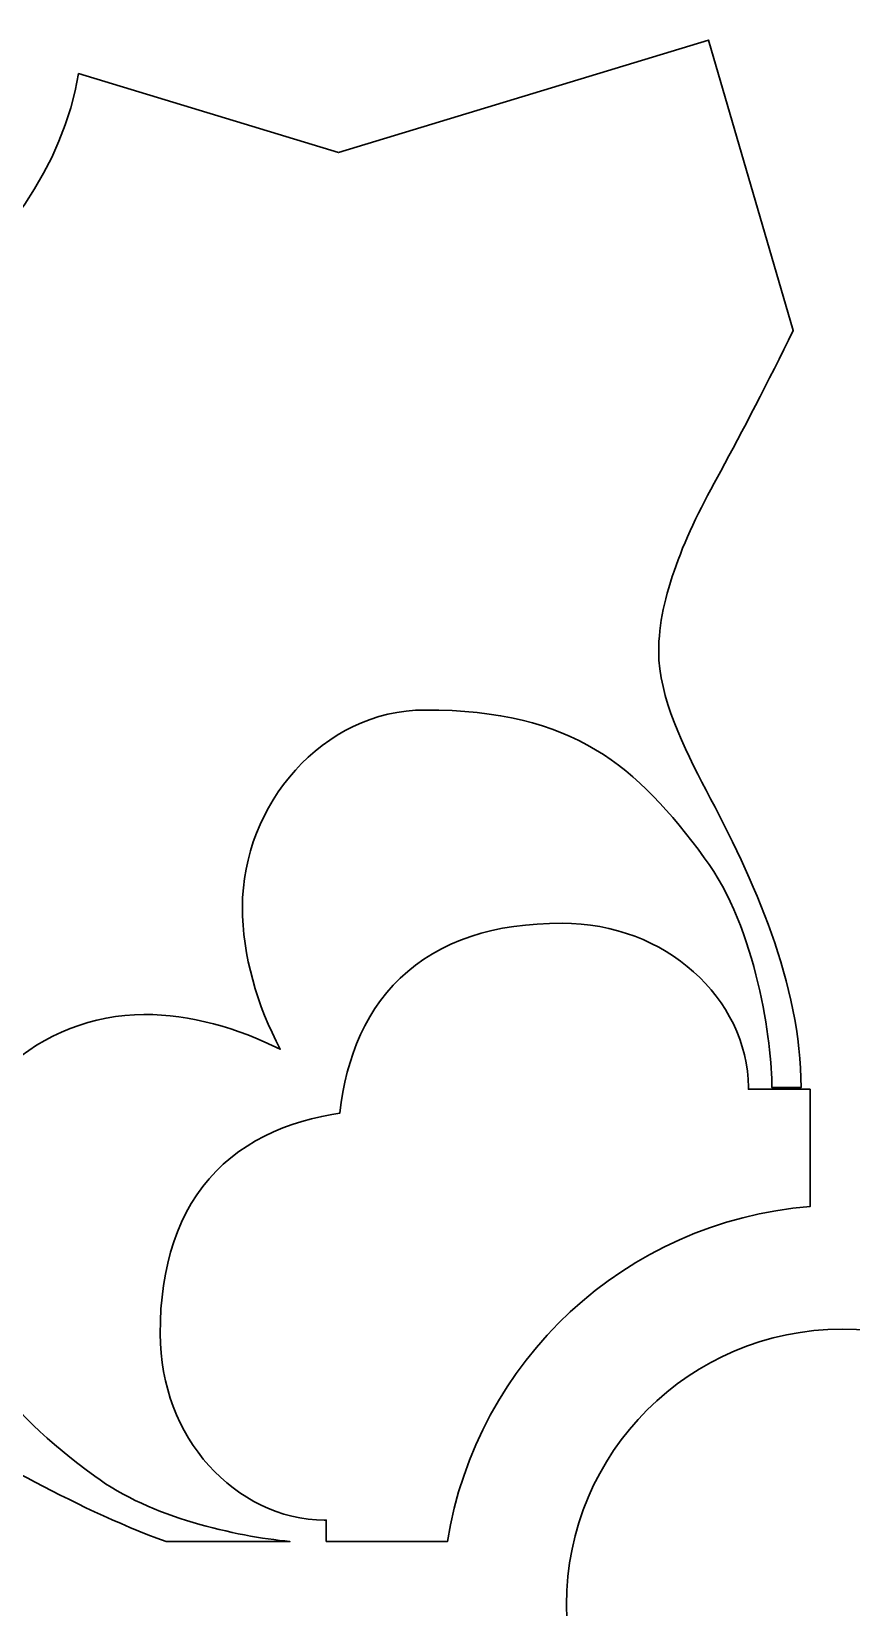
# Model space of a CAD drawing. Header units: centimetres. Extents: x 13.8 to 19.6, y -9 to 9.
# Drawn here: x 17.389 to 18.044, y -1.241 to 0.019 of the extents above; entities that cross this region are included whole.
import ezdxf

# ---------------------------------------------------------------- set-up
doc = ezdxf.new("R2010")
doc.units = ezdxf.units.CM
doc.header["$MEASUREMENT"] = 0
doc.layers.add('layer 1', color=7, linetype='Continuous')

msp = doc.modelspace()

# ---------------------------------------------------------------- linework, layer by layer
at = {"layer": 'layer 1', "color": 250, "lineweight": 30}
for points, knots in [([(13.81568, -9.00019), (13.81568, -9.00019), (13.81568, -7.7491), (13.81568, -7.7491), (13.81568, -7.7491), (13.81568, -7.7491), (13.81568, -7.63661), (13.81568, -7.63661), (13.81568, -7.63661), (13.81568, -7.63661), (13.81568, -7.23319), (13.81568, -7.23319), (13.81568, -7.23319), (13.81568, -7.23319), (13.81568, -7.03897), (13.81568, -7.03897), (13.81568, -7.03897), (13.81568, -7.03897), (13.81568, -5.26695), (13.81568, -5.26695), (13.81568, -5.26695), (13.81568, -5.26695), (13.81568, -5.15446), (13.81568, -5.15446), (13.81568, -5.15446), (13.81568, -5.15446), (13.81568, -4.75104), (13.81568, -4.75104), (13.81568, -4.75104), (13.81568, -4.75104), (13.81568, -4.55682), (13.81568, -4.55682), (13.81568, -4.55682), (13.81568, -4.55682), (13.81568, -2.7848), (13.81568, -2.7848), (13.81568, -2.7848), (13.81568, -2.7848), (13.81568, -2.67231), (13.81568, -2.67231), (13.81568, -2.67231), (13.81568, -2.67231), (13.81568, -2.26889), (13.81568, -2.26889), (13.81568, -2.26889), (13.81568, -2.26889), (13.81568, -2.07467), (13.81568, -2.07467), (13.81568, -2.07467), (13.81568, -2.07467), (13.81568, -0.30265), (13.81568, -0.30265), (13.81568, -0.30265), (13.81568, -0.30265), (13.81568, -0.19016), (13.81568, -0.19016), (13.81568, -0.19016), (13.81568, -0.19016), (13.81568, 0.21326), (13.81568, 0.21326), (13.81568, 0.21326), (13.81568, 0.21326), (13.81568, 0.40748), (13.81568, 0.40748), (13.81568, 0.40748), (13.81568, 0.40748), (13.81568, 2.1795), (13.81568, 2.1795), (13.81568, 2.1795), (13.81568, 2.1795), (13.81568, 2.29199), (13.81568, 2.29199), (13.81568, 2.29199), (13.81568, 2.29199), (13.81568, 2.69541), (13.81568, 2.69541), (13.81568, 2.69541), (13.81568, 2.69541), (13.81568, 2.88963), (13.81568, 2.88963), (13.81568, 2.88963), (13.81568, 2.88963), (13.81568, 4.66165), (13.81568, 4.66165), (13.81568, 4.66165), (13.81568, 4.66165), (13.81568, 4.77414), (13.81568, 4.77414), (13.81568, 4.77414), (13.81568, 4.77414), (13.81568, 5.17756), (13.81568, 5.17756), (13.81568, 5.17756), (13.81568, 5.17756), (13.81568, 5.37178), (13.81568, 5.37178), (13.81568, 5.37178), (13.81568, 5.37178), (13.81568, 7.1438), (13.81568, 7.1438), (13.81568, 7.1438), (13.81568, 7.1438), (13.81568, 7.25629), (13.81568, 7.25629), (13.81568, 7.25629), (13.81568, 7.25629), (13.81568, 7.65971), (13.81568, 7.65971), (13.81568, 7.65971), (13.81568, 7.65971), (13.81568, 7.85393), (13.81568, 7.85393), (13.81568, 7.85393), (13.81568, 7.85393), (13.81568, 9.00077), (13.81568, 9.00077), (13.81568, 9.00077), (13.81568, 9.00077), (14.6889, 9.00077), (14.6889, 9.00077), (14.6889, 9.00077), (14.6889, 9.00077), (14.8859, 9.00077), (14.8859, 9.00077), (14.8859, 9.00077), (14.8859, 9.00077), (15.37838, 9.00077), (15.37838, 9.00077), (15.37838, 9.00077), (15.37838, 9.00077), (15.46164, 9.00077), (15.46164, 9.00077), (15.46164, 9.00077), (15.46164, 9.00077), (15.9263, 9.00077), (15.9263, 9.00077), (15.9263, 9.00077), (15.9263, 9.00077), (16.1189, 9.00077), (16.1189, 9.00077), (16.1189, 9.00077), (16.1189, 9.00077), (17.32165, 9.00077), (17.32165, 9.00077), (17.32165, 9.00077), (17.32165, 9.00077), (17.51865, 9.00077), (17.51865, 9.00077), (17.51865, 9.00077), (17.51865, 9.00077), (18.01113, 9.00077), (18.01113, 9.00077), (18.01113, 9.00077), (18.01113, 9.00077), (18.09439, 9.00077), (18.09439, 9.00077), (18.09439, 9.00077), (18.09439, 9.00077), (18.55905, 9.00077), (18.55905, 9.00077), (18.55905, 9.00077), (18.55905, 9.00077), (18.75165, 9.00077), (18.75165, 9.00077), (18.75165, 9.00077), (18.75165, 9.00077), (19.62498, 9.00077), (19.62498, 9.00077), (19.62498, 9.00077), (19.62498, 9.00077), (19.62498, 7.78696), (19.62498, 7.78696), (19.62498, 7.78696), (19.62498, 7.78696), (19.62498, 7.67444), (19.62498, 7.67444), (19.62498, 7.67444), (19.62498, 7.67444), (19.62498, 7.27121), (19.62498, 7.27121), (19.62498, 7.27121), (19.62498, 7.27121), (19.62498, 7.0909), (19.62498, 7.0909), (19.62498, 7.0909), (19.62498, 7.0909), (19.62498, 5.25821), (19.62498, 5.25821), (19.62498, 5.25821), (19.62498, 5.25821), (19.62498, 5.1457), (19.62498, 5.1457), (19.62498, 5.1457), (19.62498, 5.1457), (19.62498, 4.74247), (19.62498, 4.74247), (19.62498, 4.74247), (19.62498, 4.74247), (19.62498, 4.56216), (19.62498, 4.56216), (19.62498, 4.56216), (19.62498, 4.56216), (19.62498, 2.79003), (19.62498, 2.79003), (19.62498, 2.79003), (19.62498, 2.79003), (19.62498, 2.67751), (19.62498, 2.67751), (19.62498, 2.67751), (19.62498, 2.67751), (19.62498, 2.27429), (19.62498, 2.27429), (19.62498, 2.27429), (19.62498, 2.27429), (19.62498, 2.09398), (19.62498, 2.09398), (19.62498, 2.09398), (19.62498, 2.09398), (19.62498, 0.32184), (19.62498, 0.32184), (19.62498, 0.32184), (19.62498, 0.32184), (19.62498, 0.20933), (19.62498, 0.20933), (19.62498, 0.20933), (19.62498, 0.20933), (19.62498, -0.1939), (19.62498, -0.1939), (19.62498, -0.1939), (19.62498, -0.1939), (19.62498, -0.37421), (19.62498, -0.37421), (19.62498, -0.37421), (19.62498, -0.37421), (19.62498, -2.14634), (19.62498, -2.14634), (19.62498, -2.14634), (19.62498, -2.14634), (19.62498, -2.25886), (19.62498, -2.25886), (19.62498, -2.25886), (19.62498, -2.25886), (19.62498, -2.66208), (19.62498, -2.66208), (19.62498, -2.66208), (19.62498, -2.66208), (19.62498, -2.84239), (19.62498, -2.84239), (19.62498, -2.84239), (19.62498, -2.84239), (19.62498, -4.61452), (19.62498, -4.61452), (19.62498, -4.61452), (19.62498, -4.61452), (19.62498, -4.72704), (19.62498, -4.72704), (19.62498, -4.72704), (19.62498, -4.72704), (19.62498, -5.13027), (19.62498, -5.13027), (19.62498, -5.13027), (19.62498, -5.13027), (19.62498, -5.31058), (19.62498, -5.31058), (19.62498, -5.31058), (19.62498, -5.31058), (19.62498, -7.08271), (19.62498, -7.08271), (19.62498, -7.08271), (19.62498, -7.08271), (19.62498, -7.19522), (19.62498, -7.19522), (19.62498, -7.19522), (19.62498, -7.19522), (19.62498, -7.59845), (19.62498, -7.59845), (19.62498, -7.59845), (19.62498, -7.59845), (19.62498, -7.77876), (19.62498, -7.77876), (19.62498, -7.77876), (19.62498, -7.77876), (19.62498, -9.00019), (19.62498, -9.00019), (19.62498, -9.00019), (19.62498, -9.00019), (18.75176, -9.00019), (18.75176, -9.00019), (18.75176, -9.00019), (18.75176, -9.00019), (18.55373, -9.00019), (18.55373, -9.00019), (18.55373, -9.00019), (18.55373, -9.00019), (18.09439, -9.00019), (18.09439, -9.00019), (18.09439, -9.00019), (18.09439, -9.00019), (18.01113, -9.00019), (18.01113, -9.00019), (18.01113, -9.00019), (18.01113, -9.00019), (17.51524, -9.00019), (17.51524, -9.00019), (17.51524, -9.00019), (17.51524, -9.00019), (17.32172, -9.00019), (17.32172, -9.00019), (17.32172, -9.00019), (17.32172, -9.00019), (16.11901, -9.00019), (16.11901, -9.00019), (16.11901, -9.00019), (16.11901, -9.00019), (15.92097, -9.00019), (15.92097, -9.00019), (15.92097, -9.00019), (15.92097, -9.00019), (15.46164, -9.00019), (15.46164, -9.00019), (15.46164, -9.00019), (15.46164, -9.00019), (15.37838, -9.00019), (15.37838, -9.00019), (15.37838, -9.00019), (15.37838, -9.00019), (14.88249, -9.00019), (14.88249, -9.00019), (14.88249, -9.00019), (14.88249, -9.00019), (14.68897, -9.00019), (14.68897, -9.00019), (14.68897, -9.00019), (14.68897, -9.00019), (13.81568, -9.00019), (13.81568, -9.00019)], [0, 0, 0, 0, 0.0117647, 0.0117647, 0.0117647, 0.0117647, 0.0235294, 0.0235294, 0.0235294, 0.0235294, 0.0352941, 0.0352941, 0.0352941, 0.0352941, 0.0470588, 0.0470588, 0.0470588, 0.0470588, 0.0588235, 0.0588235, 0.0588235, 0.0588235, 0.0705882, 0.0705882, 0.0705882, 0.0705882, 0.0823529, 0.0823529, 0.0823529, 0.0823529, 0.0941176, 0.0941176, 0.0941176, 0.0941176, 0.1058824, 0.1058824, 0.1058824, 0.1058824, 0.1176471, 0.1176471, 0.1176471, 0.1176471, 0.1294118, 0.1294118, 0.1294118, 0.1294118, 0.1411765, 0.1411765, 0.1411765, 0.1411765, 0.1529412, 0.1529412, 0.1529412, 0.1529412, 0.1647059, 0.1647059, 0.1647059, 0.1647059, 0.1764706, 0.1764706, 0.1764706, 0.1764706, 0.1882353, 0.1882353, 0.1882353, 0.1882353, 0.2, 0.2, 0.2, 0.2, 0.2117647, 0.2117647, 0.2117647, 0.2117647, 0.2235294, 0.2235294, 0.2235294, 0.2235294, 0.2352941, 0.2352941, 0.2352941, 0.2352941, 0.2470588, 0.2470588, 0.2470588, 0.2470588, 0.2588235, 0.2588235, 0.2588235, 0.2588235, 0.2705882, 0.2705882, 0.2705882, 0.2705882, 0.2823529, 0.2823529, 0.2823529, 0.2823529, 0.2941176, 0.2941176, 0.2941176, 0.2941176, 0.3058824, 0.3058824, 0.3058824, 0.3058824, 0.3176471, 0.3176471, 0.3176471, 0.3176471, 0.3294118, 0.3294118, 0.3294118, 0.3294118, 0.3411765, 0.3411765, 0.3411765, 0.3411765, 0.3529412, 0.3529412, 0.3529412, 0.3529412, 0.3647059, 0.3647059, 0.3647059, 0.3647059, 0.3764706, 0.3764706, 0.3764706, 0.3764706, 0.3882353, 0.3882353, 0.3882353, 0.3882353, 0.4, 0.4, 0.4, 0.4, 0.4117647, 0.4117647, 0.4117647, 0.4117647, 0.4235294, 0.4235294, 0.4235294, 0.4235294, 0.4352941, 0.4352941, 0.4352941, 0.4352941, 0.4470588, 0.4470588, 0.4470588, 0.4470588, 0.4588235, 0.4588235, 0.4588235, 0.4588235, 0.4705882, 0.4705882, 0.4705882, 0.4705882, 0.4823529, 0.4823529, 0.4823529, 0.4823529, 0.4941176, 0.4941176, 0.4941176, 0.4941176, 0.5058824, 0.5058824, 0.5058824, 0.5058824, 0.5176471, 0.5176471, 0.5176471, 0.5176471, 0.5294118, 0.5294118, 0.5294118, 0.5294118, 0.5411765, 0.5411765, 0.5411765, 0.5411765, 0.5529412, 0.5529412, 0.5529412, 0.5529412, 0.5647059, 0.5647059, 0.5647059, 0.5647059, 0.5764706, 0.5764706, 0.5764706, 0.5764706, 0.5882353, 0.5882353, 0.5882353, 0.5882353, 0.6, 0.6, 0.6, 0.6, 0.6117647, 0.6117647, 0.6117647, 0.6117647, 0.6235294, 0.6235294, 0.6235294, 0.6235294, 0.6352941, 0.6352941, 0.6352941, 0.6352941, 0.6470588, 0.6470588, 0.6470588, 0.6470588, 0.6588235, 0.6588235, 0.6588235, 0.6588235, 0.6705882, 0.6705882, 0.6705882, 0.6705882, 0.6823529, 0.6823529, 0.6823529, 0.6823529, 0.6941176, 0.6941176, 0.6941176, 0.6941176, 0.7058824, 0.7058824, 0.7058824, 0.7058824, 0.7176471, 0.7176471, 0.7176471, 0.7176471, 0.7294118, 0.7294118, 0.7294118, 0.7294118, 0.7411765, 0.7411765, 0.7411765, 0.7411765, 0.7529412, 0.7529412, 0.7529412, 0.7529412, 0.7647059, 0.7647059, 0.7647059, 0.7647059, 0.7764706, 0.7764706, 0.7764706, 0.7764706, 0.7882353, 0.7882353, 0.7882353, 0.7882353, 0.8, 0.8, 0.8, 0.8, 0.8117647, 0.8117647, 0.8117647, 0.8117647, 0.8235294, 0.8235294, 0.8235294, 0.8235294, 0.8352941, 0.8352941, 0.8352941, 0.8352941, 0.8470588, 0.8470588, 0.8470588, 0.8470588, 0.8588235, 0.8588235, 0.8588235, 0.8588235, 0.8705882, 0.8705882, 0.8705882, 0.8705882, 0.8823529, 0.8823529, 0.8823529, 0.8823529, 0.8941176, 0.8941176, 0.8941176, 0.8941176, 0.9058824, 0.9058824, 0.9058824, 0.9058824, 0.9176471, 0.9176471, 0.9176471, 0.9176471, 0.9294118, 0.9294118, 0.9294118, 0.9294118, 0.9411765, 0.9411765, 0.9411765, 0.9411765, 0.9529412, 0.9529412, 0.9529412, 0.9529412, 0.9647059, 0.9647059, 0.9647059, 0.9647059, 0.9764706, 0.9764706, 0.9764706, 0.9764706, 1, 1, 1, 1]), ([(16.7907, -1.15588), (16.7907, -1.15588), (16.99771, -1.21638), (16.99771, -1.21638), (16.99771, -1.21638), (17.04582, -1.19385), (17.09446, -1.16834), (17.13063, -1.1487), (17.13063, -1.1487), (17.1831, -1.11952), (17.23122, -1.09912), (17.27497, -1.09912), (17.27497, -1.09912), (17.31142, -1.09912), (17.35226, -1.11952), (17.38579, -1.13704), (17.38579, -1.13704), (17.42047, -1.15545), (17.45789, -1.17385), (17.49673, -1.18791), (17.49673, -1.18791), (17.49673, -1.18791), (17.59567, -1.18791), (17.59567, -1.18791), (17.59567, -1.18791), (17.55238, -1.18349), (17.48497, -1.16922), (17.43974, -1.13557), (17.43974, -1.13557), (17.36682, -1.08163), (17.32164, -1.03207), (17.32164, -0.91248), (17.32164, -0.91248), (17.32164, -0.83083), (17.39743, -0.76668), (17.47911, -0.76668), (17.47911, -0.76668), (17.51606, -0.76668), (17.55421, -0.77744), (17.588, -0.79448), (17.588, -0.79448), (17.56953, -0.75952), (17.55772, -0.7195), (17.55772, -0.68078), (17.55772, -0.68078), (17.55772, -0.59911), (17.62187, -0.52331), (17.70352, -0.52331), (17.70352, -0.52331), (17.82311, -0.52331), (17.87266, -0.56849), (17.92661, -0.64141), (17.92661, -0.64141), (17.9689, -0.69826), (17.98057, -0.79013), (17.98057, -0.82513), (17.98057, -0.82513), (17.98057, -0.82513), (18.0039, -0.82513), (18.0039, -0.82513), (18.0039, -0.82513), (18.0039, -0.742), (17.96598, -0.65891), (17.92806, -0.58746), (17.92806, -0.58746), (17.91056, -0.55393), (17.89016, -0.5131), (17.89016, -0.47664), (17.89016, -0.47664), (17.89016, -0.43289), (17.91056, -0.38478), (17.93974, -0.33231), (17.93974, -0.33231), (17.95658, -0.30127), (17.97775, -0.26107), (17.99765, -0.21989), (17.99765, -0.21989), (17.99765, -0.21989), (17.92983, 0.01216), (17.92983, 0.01216), (17.92983, 0.01216), (17.92983, 0.01216), (17.63437, -0.07775), (17.63437, -0.07775), (17.63437, -0.07775), (17.63437, -0.07775), (17.4269, -0.01462), (17.4269, -0.01462), (17.4269, -0.01462), (17.40151, -0.16345), (17.23997, -0.27959), (17.04103, -0.2875), (17.04103, -0.2875), (17.03877, -0.48299), (16.93209, -0.64542), (16.7907, -0.68366), (16.7907, -0.68366), (16.7907, -0.68366), (16.7907, -1.15588), (16.7907, -1.15588)], [0, 0, 0, 0, 0.0384615, 0.0384615, 0.0384615, 0.0384615, 0.0769231, 0.0769231, 0.0769231, 0.0769231, 0.1153846, 0.1153846, 0.1153846, 0.1153846, 0.1538462, 0.1538462, 0.1538462, 0.1538462, 0.1923077, 0.1923077, 0.1923077, 0.1923077, 0.2307692, 0.2307692, 0.2307692, 0.2307692, 0.2692308, 0.2692308, 0.2692308, 0.2692308, 0.3076923, 0.3076923, 0.3076923, 0.3076923, 0.3461538, 0.3461538, 0.3461538, 0.3461538, 0.3846154, 0.3846154, 0.3846154, 0.3846154, 0.4230769, 0.4230769, 0.4230769, 0.4230769, 0.4615385, 0.4615385, 0.4615385, 0.4615385, 0.5, 0.5, 0.5, 0.5, 0.5384615, 0.5384615, 0.5384615, 0.5384615, 0.5769231, 0.5769231, 0.5769231, 0.5769231, 0.6153846, 0.6153846, 0.6153846, 0.6153846, 0.6538462, 0.6538462, 0.6538462, 0.6538462, 0.6923077, 0.6923077, 0.6923077, 0.6923077, 0.7307692, 0.7307692, 0.7307692, 0.7307692, 0.7692308, 0.7692308, 0.7692308, 0.7692308, 0.8076923, 0.8076923, 0.8076923, 0.8076923, 0.8461538, 0.8461538, 0.8461538, 0.8461538, 0.8846154, 0.8846154, 0.8846154, 0.8846154, 0.9230769, 0.9230769, 0.9230769, 0.9230769, 1, 1, 1, 1]), ([(17.62473, -1.18791), (17.62473, -1.18791), (17.72146, -1.18791), (17.72146, -1.18791), (17.72146, -1.18791), (17.74435, -1.04385), (17.86364, -0.93186), (18.01113, -0.92016), (18.01113, -0.92016), (18.01113, -0.92016), (18.01113, -0.8264), (18.01113, -0.8264), (18.01113, -0.8264), (18.01113, -0.8264), (17.96177, -0.8264), (17.96177, -0.8264), (17.96177, -0.8264), (17.96177, -0.8264), (17.96177, -0.82462), (17.96177, -0.82462), (17.96177, -0.82462), (17.96177, -0.82462), (17.96159, -0.81846), (17.96159, -0.81846), (17.96159, -0.81846), (17.96159, -0.81846), (17.96099, -0.81185), (17.96099, -0.81185), (17.96099, -0.81185), (17.96099, -0.81185), (17.96001, -0.80532), (17.96001, -0.80532), (17.96001, -0.80532), (17.96001, -0.80532), (17.95867, -0.79887), (17.95867, -0.79887), (17.95867, -0.79887), (17.95867, -0.79887), (17.95696, -0.79253), (17.95696, -0.79253), (17.95696, -0.79253), (17.95696, -0.79253), (17.95492, -0.78631), (17.95492, -0.78631), (17.95492, -0.78631), (17.95492, -0.78631), (17.95255, -0.78022), (17.95255, -0.78022), (17.95255, -0.78022), (17.95255, -0.78022), (17.94985, -0.77426), (17.94985, -0.77426), (17.94985, -0.77426), (17.94985, -0.77426), (17.94685, -0.76844), (17.94685, -0.76844), (17.94685, -0.76844), (17.94685, -0.76844), (17.94355, -0.76279), (17.94355, -0.76279), (17.94355, -0.76279), (17.94355, -0.76279), (17.93997, -0.7573), (17.93997, -0.7573), (17.93997, -0.7573), (17.93997, -0.7573), (17.93611, -0.75198), (17.93611, -0.75198), (17.93611, -0.75198), (17.93611, -0.75198), (17.93199, -0.74683), (17.93199, -0.74683), (17.93199, -0.74683), (17.93199, -0.74683), (17.9276, -0.74187), (17.9276, -0.74187), (17.9276, -0.74187), (17.9276, -0.74187), (17.92297, -0.73711), (17.92297, -0.73711), (17.92297, -0.73711), (17.92297, -0.73711), (17.91808, -0.73253), (17.91808, -0.73253), (17.91808, -0.73253), (17.91808, -0.73253), (17.91296, -0.72818), (17.91296, -0.72818), (17.91296, -0.72818), (17.91296, -0.72818), (17.90762, -0.72403), (17.90762, -0.72403), (17.90762, -0.72403), (17.90762, -0.72403), (17.90205, -0.72012), (17.90205, -0.72012), (17.90205, -0.72012), (17.90205, -0.72012), (17.89627, -0.71643), (17.89627, -0.71643), (17.89627, -0.71643), (17.89627, -0.71643), (17.89028, -0.71299), (17.89028, -0.71299), (17.89028, -0.71299), (17.89028, -0.71299), (17.88409, -0.7098), (17.88409, -0.7098), (17.88409, -0.7098), (17.88409, -0.7098), (17.87771, -0.70686), (17.87771, -0.70686), (17.87771, -0.70686), (17.87771, -0.70686), (17.87113, -0.7042), (17.87113, -0.7042), (17.87113, -0.7042), (17.87113, -0.7042), (17.86438, -0.70181), (17.86438, -0.70181), (17.86438, -0.70181), (17.86438, -0.70181), (17.85746, -0.69972), (17.85746, -0.69972), (17.85746, -0.69972), (17.85746, -0.69972), (17.85039, -0.69792), (17.85039, -0.69792), (17.85039, -0.69792), (17.85039, -0.69792), (17.84315, -0.69643), (17.84315, -0.69643), (17.84315, -0.69643), (17.84315, -0.69643), (17.83577, -0.69525), (17.83577, -0.69525), (17.83577, -0.69525), (17.83577, -0.69525), (17.82827, -0.6944), (17.82827, -0.6944), (17.82827, -0.6944), (17.82827, -0.6944), (17.82064, -0.69389), (17.82064, -0.69389), (17.82064, -0.69389), (17.82064, -0.69389), (17.813, -0.69372), (17.813, -0.69372), (17.813, -0.69372), (17.813, -0.69372), (17.80292, -0.69388), (17.80292, -0.69388), (17.80292, -0.69388), (17.80292, -0.69388), (17.79321, -0.69436), (17.79321, -0.69436), (17.79321, -0.69436), (17.79321, -0.69436), (17.78374, -0.69518), (17.78374, -0.69518), (17.78374, -0.69518), (17.78374, -0.69518), (17.77452, -0.69632), (17.77452, -0.69632), (17.77452, -0.69632), (17.77452, -0.69632), (17.76553, -0.6978), (17.76553, -0.6978), (17.76553, -0.6978), (17.76553, -0.6978), (17.75679, -0.69963), (17.75679, -0.69963), (17.75679, -0.69963), (17.75679, -0.69963), (17.74828, -0.7018), (17.74828, -0.7018), (17.74828, -0.7018), (17.74828, -0.7018), (17.74002, -0.70434), (17.74002, -0.70434), (17.74002, -0.70434), (17.74002, -0.70434), (17.73201, -0.70723), (17.73201, -0.70723), (17.73201, -0.70723), (17.73201, -0.70723), (17.72425, -0.71048), (17.72425, -0.71048), (17.72425, -0.71048), (17.72425, -0.71048), (17.71676, -0.71411), (17.71676, -0.71411), (17.71676, -0.71411), (17.71676, -0.71411), (17.70955, -0.71809), (17.70955, -0.71809), (17.70955, -0.71809), (17.70955, -0.71809), (17.70263, -0.72244), (17.70263, -0.72244), (17.70263, -0.72244), (17.70263, -0.72244), (17.69603, -0.72714), (17.69603, -0.72714), (17.69603, -0.72714), (17.69603, -0.72714), (17.68974, -0.73218), (17.68974, -0.73218), (17.68974, -0.73218), (17.68974, -0.73218), (17.6838, -0.73755), (17.6838, -0.73755), (17.6838, -0.73755), (17.6838, -0.73755), (17.67819, -0.74324), (17.67819, -0.74324), (17.67819, -0.74324), (17.67819, -0.74324), (17.67295, -0.74921), (17.67295, -0.74921), (17.67295, -0.74921), (17.67295, -0.74921), (17.66806, -0.75545), (17.66806, -0.75545), (17.66806, -0.75545), (17.66806, -0.75545), (17.66354, -0.76195), (17.66354, -0.76195), (17.66354, -0.76195), (17.66354, -0.76195), (17.65937, -0.76867), (17.65937, -0.76867), (17.65937, -0.76867), (17.65937, -0.76867), (17.65556, -0.7756), (17.65556, -0.7756), (17.65556, -0.7756), (17.65556, -0.7756), (17.65209, -0.78272), (17.65209, -0.78272), (17.65209, -0.78272), (17.65209, -0.78272), (17.64896, -0.79002), (17.64896, -0.79002), (17.64896, -0.79002), (17.64896, -0.79002), (17.64616, -0.79749), (17.64616, -0.79749), (17.64616, -0.79749), (17.64616, -0.79749), (17.64367, -0.80511), (17.64367, -0.80511), (17.64367, -0.80511), (17.64367, -0.80511), (17.64147, -0.81289), (17.64147, -0.81289), (17.64147, -0.81289), (17.64147, -0.81289), (17.63957, -0.8208), (17.63957, -0.8208), (17.63957, -0.8208), (17.63957, -0.8208), (17.63794, -0.82885), (17.63794, -0.82885), (17.63794, -0.82885), (17.63794, -0.82885), (17.63658, -0.83703), (17.63658, -0.83703), (17.63658, -0.83703), (17.63658, -0.83703), (17.63547, -0.84534), (17.63547, -0.84534), (17.63547, -0.84534), (17.63547, -0.84534), (17.63544, -0.84558), (17.63544, -0.84558), (17.63544, -0.84558), (17.63544, -0.84558), (17.62918, -0.84657), (17.62918, -0.84657), (17.62918, -0.84657), (17.62918, -0.84657), (17.62104, -0.84814), (17.62104, -0.84814), (17.62104, -0.84814), (17.62104, -0.84814), (17.61302, -0.85), (17.61302, -0.85), (17.61302, -0.85), (17.61302, -0.85), (17.60515, -0.85214), (17.60515, -0.85214), (17.60515, -0.85214), (17.60515, -0.85214), (17.59743, -0.85459), (17.59743, -0.85459), (17.59743, -0.85459), (17.59743, -0.85459), (17.58987, -0.85734), (17.58987, -0.85734), (17.58987, -0.85734), (17.58987, -0.85734), (17.58247, -0.86044), (17.58247, -0.86044), (17.58247, -0.86044), (17.58247, -0.86044), (17.57525, -0.86386), (17.57525, -0.86386), (17.57525, -0.86386), (17.57525, -0.86386), (17.56822, -0.86764), (17.56822, -0.86764), (17.56822, -0.86764), (17.56822, -0.86764), (17.5614, -0.87178), (17.5614, -0.87178), (17.5614, -0.87178), (17.5614, -0.87178), (17.55481, -0.87628), (17.55481, -0.87628), (17.55481, -0.87628), (17.55481, -0.87628), (17.54848, -0.88115), (17.54848, -0.88115), (17.54848, -0.88115), (17.54848, -0.88115), (17.54241, -0.88638), (17.54241, -0.88638), (17.54241, -0.88638), (17.54241, -0.88638), (17.53664, -0.89198), (17.53664, -0.89198), (17.53664, -0.89198), (17.53664, -0.89198), (17.53118, -0.89793), (17.53118, -0.89793), (17.53118, -0.89793), (17.53118, -0.89793), (17.52605, -0.90422), (17.52605, -0.90422), (17.52605, -0.90422), (17.52605, -0.90422), (17.52127, -0.91085), (17.52127, -0.91085), (17.52127, -0.91085), (17.52127, -0.91085), (17.51685, -0.91779), (17.51685, -0.91779), (17.51685, -0.91779), (17.51685, -0.91779), (17.51279, -0.92504), (17.51279, -0.92504), (17.51279, -0.92504), (17.51279, -0.92504), (17.5091, -0.93256), (17.5091, -0.93256), (17.5091, -0.93256), (17.5091, -0.93256), (17.50579, -0.94037), (17.50579, -0.94037), (17.50579, -0.94037), (17.50579, -0.94037), (17.50285, -0.94843), (17.50285, -0.94843), (17.50285, -0.94843), (17.50285, -0.94843), (17.50027, -0.95675), (17.50027, -0.95675), (17.50027, -0.95675), (17.50027, -0.95675), (17.49806, -0.96531), (17.49806, -0.96531), (17.49806, -0.96531), (17.49806, -0.96531), (17.4962, -0.97412), (17.4962, -0.97412), (17.4962, -0.97412), (17.4962, -0.97412), (17.49469, -0.98317), (17.49469, -0.98317), (17.49469, -0.98317), (17.49469, -0.98317), (17.49353, -0.99246), (17.49353, -0.99246), (17.49353, -0.99246), (17.49353, -0.99246), (17.4927, -1.00201), (17.4927, -1.00201), (17.4927, -1.00201), (17.4927, -1.00201), (17.49221, -1.0118), (17.49221, -1.0118), (17.49221, -1.0118), (17.49221, -1.0118), (17.49205, -1.02195), (17.49205, -1.02195), (17.49205, -1.02195), (17.49205, -1.02195), (17.49221, -1.0296), (17.49221, -1.0296), (17.49221, -1.0296), (17.49221, -1.0296), (17.49273, -1.03723), (17.49273, -1.03723), (17.49273, -1.03723), (17.49273, -1.03723), (17.49358, -1.04473), (17.49358, -1.04473), (17.49358, -1.04473), (17.49358, -1.04473), (17.49475, -1.05211), (17.49475, -1.05211), (17.49475, -1.05211), (17.49475, -1.05211), (17.49624, -1.05934), (17.49624, -1.05934), (17.49624, -1.05934), (17.49624, -1.05934), (17.49804, -1.06643), (17.49804, -1.06643), (17.49804, -1.06643), (17.49804, -1.06643), (17.50014, -1.07335), (17.50014, -1.07335), (17.50014, -1.07335), (17.50014, -1.07335), (17.50252, -1.08009), (17.50252, -1.08009), (17.50252, -1.08009), (17.50252, -1.08009), (17.50518, -1.08666), (17.50518, -1.08666), (17.50518, -1.08666), (17.50518, -1.08666), (17.50811, -1.09305), (17.50811, -1.09305), (17.50811, -1.09305), (17.50811, -1.09305), (17.51131, -1.09924), (17.51131, -1.09924), (17.51131, -1.09924), (17.51131, -1.09924), (17.51475, -1.10523), (17.51475, -1.10523), (17.51475, -1.10523), (17.51475, -1.10523), (17.51844, -1.11102), (17.51844, -1.11102), (17.51844, -1.11102), (17.51844, -1.11102), (17.52236, -1.11659), (17.52236, -1.11659), (17.52236, -1.11659), (17.52236, -1.11659), (17.5265, -1.12194), (17.5265, -1.12194), (17.5265, -1.12194), (17.5265, -1.12194), (17.53086, -1.12705), (17.53086, -1.12705), (17.53086, -1.12705), (17.53086, -1.12705), (17.53542, -1.13193), (17.53542, -1.13193), (17.53542, -1.13193), (17.53542, -1.13193), (17.54019, -1.13657), (17.54019, -1.13657), (17.54019, -1.13657), (17.54019, -1.13657), (17.54515, -1.14096), (17.54515, -1.14096), (17.54515, -1.14096), (17.54515, -1.14096), (17.5503, -1.14508), (17.5503, -1.14508), (17.5503, -1.14508), (17.5503, -1.14508), (17.55562, -1.14894), (17.55562, -1.14894), (17.55562, -1.14894), (17.55562, -1.14894), (17.56112, -1.15253), (17.56112, -1.15253), (17.56112, -1.15253), (17.56112, -1.15253), (17.56678, -1.15583), (17.56678, -1.15583), (17.56678, -1.15583), (17.56678, -1.15583), (17.57258, -1.15883), (17.57258, -1.15883), (17.57258, -1.15883), (17.57258, -1.15883), (17.57853, -1.16152), (17.57853, -1.16152), (17.57853, -1.16152), (17.57853, -1.16152), (17.58463, -1.16389), (17.58463, -1.16389), (17.58463, -1.16389), (17.58463, -1.16389), (17.59085, -1.16594), (17.59085, -1.16594), (17.59085, -1.16594), (17.59085, -1.16594), (17.5972, -1.16765), (17.5972, -1.16765), (17.5972, -1.16765), (17.5972, -1.16765), (17.60364, -1.16899), (17.60364, -1.16899), (17.60364, -1.16899), (17.60364, -1.16899), (17.61018, -1.16997), (17.61018, -1.16997), (17.61018, -1.16997), (17.61018, -1.16997), (17.61679, -1.17057), (17.61679, -1.17057), (17.61679, -1.17057), (17.61679, -1.17057), (17.62295, -1.17075), (17.62295, -1.17075), (17.62295, -1.17075), (17.62295, -1.17075), (17.62473, -1.17075), (17.62473, -1.17075), (17.62473, -1.17075), (17.62473, -1.17075), (17.62473, -1.18791), (17.62473, -1.18791)], [0, 0, 0, 0, 0.0074627, 0.0074627, 0.0074627, 0.0074627, 0.0149254, 0.0149254, 0.0149254, 0.0149254, 0.0223881, 0.0223881, 0.0223881, 0.0223881, 0.0298507, 0.0298507, 0.0298507, 0.0298507, 0.0373134, 0.0373134, 0.0373134, 0.0373134, 0.0447761, 0.0447761, 0.0447761, 0.0447761, 0.0522388, 0.0522388, 0.0522388, 0.0522388, 0.0597015, 0.0597015, 0.0597015, 0.0597015, 0.0671642, 0.0671642, 0.0671642, 0.0671642, 0.0746269, 0.0746269, 0.0746269, 0.0746269, 0.0820896, 0.0820896, 0.0820896, 0.0820896, 0.0895522, 0.0895522, 0.0895522, 0.0895522, 0.0970149, 0.0970149, 0.0970149, 0.0970149, 0.1044776, 0.1044776, 0.1044776, 0.1044776, 0.1119403, 0.1119403, 0.1119403, 0.1119403, 0.119403, 0.119403, 0.119403, 0.119403, 0.1268657, 0.1268657, 0.1268657, 0.1268657, 0.1343284, 0.1343284, 0.1343284, 0.1343284, 0.141791, 0.141791, 0.141791, 0.141791, 0.1492537, 0.1492537, 0.1492537, 0.1492537, 0.1567164, 0.1567164, 0.1567164, 0.1567164, 0.1641791, 0.1641791, 0.1641791, 0.1641791, 0.1716418, 0.1716418, 0.1716418, 0.1716418, 0.1791045, 0.1791045, 0.1791045, 0.1791045, 0.1865672, 0.1865672, 0.1865672, 0.1865672, 0.1940299, 0.1940299, 0.1940299, 0.1940299, 0.2014925, 0.2014925, 0.2014925, 0.2014925, 0.2089552, 0.2089552, 0.2089552, 0.2089552, 0.2164179, 0.2164179, 0.2164179, 0.2164179, 0.2238806, 0.2238806, 0.2238806, 0.2238806, 0.2313433, 0.2313433, 0.2313433, 0.2313433, 0.238806, 0.238806, 0.238806, 0.238806, 0.2462687, 0.2462687, 0.2462687, 0.2462687, 0.2537313, 0.2537313, 0.2537313, 0.2537313, 0.261194, 0.261194, 0.261194, 0.261194, 0.2686567, 0.2686567, 0.2686567, 0.2686567, 0.2761194, 0.2761194, 0.2761194, 0.2761194, 0.2835821, 0.2835821, 0.2835821, 0.2835821, 0.2910448, 0.2910448, 0.2910448, 0.2910448, 0.2985075, 0.2985075, 0.2985075, 0.2985075, 0.3059701, 0.3059701, 0.3059701, 0.3059701, 0.3134328, 0.3134328, 0.3134328, 0.3134328, 0.3208955, 0.3208955, 0.3208955, 0.3208955, 0.3283582, 0.3283582, 0.3283582, 0.3283582, 0.3358209, 0.3358209, 0.3358209, 0.3358209, 0.3432836, 0.3432836, 0.3432836, 0.3432836, 0.3507463, 0.3507463, 0.3507463, 0.3507463, 0.358209, 0.358209, 0.358209, 0.358209, 0.3656716, 0.3656716, 0.3656716, 0.3656716, 0.3731343, 0.3731343, 0.3731343, 0.3731343, 0.380597, 0.380597, 0.380597, 0.380597, 0.3880597, 0.3880597, 0.3880597, 0.3880597, 0.3955224, 0.3955224, 0.3955224, 0.3955224, 0.4029851, 0.4029851, 0.4029851, 0.4029851, 0.4104478, 0.4104478, 0.4104478, 0.4104478, 0.4179104, 0.4179104, 0.4179104, 0.4179104, 0.4253731, 0.4253731, 0.4253731, 0.4253731, 0.4328358, 0.4328358, 0.4328358, 0.4328358, 0.4402985, 0.4402985, 0.4402985, 0.4402985, 0.4477612, 0.4477612, 0.4477612, 0.4477612, 0.4552239, 0.4552239, 0.4552239, 0.4552239, 0.4626866, 0.4626866, 0.4626866, 0.4626866, 0.4701493, 0.4701493, 0.4701493, 0.4701493, 0.4776119, 0.4776119, 0.4776119, 0.4776119, 0.4850746, 0.4850746, 0.4850746, 0.4850746, 0.4925373, 0.4925373, 0.4925373, 0.4925373, 0.5, 0.5, 0.5, 0.5, 0.5074627, 0.5074627, 0.5074627, 0.5074627, 0.5149254, 0.5149254, 0.5149254, 0.5149254, 0.5223881, 0.5223881, 0.5223881, 0.5223881, 0.5298507, 0.5298507, 0.5298507, 0.5298507, 0.5373134, 0.5373134, 0.5373134, 0.5373134, 0.5447761, 0.5447761, 0.5447761, 0.5447761, 0.5522388, 0.5522388, 0.5522388, 0.5522388, 0.5597015, 0.5597015, 0.5597015, 0.5597015, 0.5671642, 0.5671642, 0.5671642, 0.5671642, 0.5746269, 0.5746269, 0.5746269, 0.5746269, 0.5820896, 0.5820896, 0.5820896, 0.5820896, 0.5895522, 0.5895522, 0.5895522, 0.5895522, 0.5970149, 0.5970149, 0.5970149, 0.5970149, 0.6044776, 0.6044776, 0.6044776, 0.6044776, 0.6119403, 0.6119403, 0.6119403, 0.6119403, 0.619403, 0.619403, 0.619403, 0.619403, 0.6268657, 0.6268657, 0.6268657, 0.6268657, 0.6343284, 0.6343284, 0.6343284, 0.6343284, 0.641791, 0.641791, 0.641791, 0.641791, 0.6492537, 0.6492537, 0.6492537, 0.6492537, 0.6567164, 0.6567164, 0.6567164, 0.6567164, 0.6641791, 0.6641791, 0.6641791, 0.6641791, 0.6716418, 0.6716418, 0.6716418, 0.6716418, 0.6791045, 0.6791045, 0.6791045, 0.6791045, 0.6865672, 0.6865672, 0.6865672, 0.6865672, 0.6940299, 0.6940299, 0.6940299, 0.6940299, 0.7014925, 0.7014925, 0.7014925, 0.7014925, 0.7089552, 0.7089552, 0.7089552, 0.7089552, 0.7164179, 0.7164179, 0.7164179, 0.7164179, 0.7238806, 0.7238806, 0.7238806, 0.7238806, 0.7313433, 0.7313433, 0.7313433, 0.7313433, 0.738806, 0.738806, 0.738806, 0.738806, 0.7462687, 0.7462687, 0.7462687, 0.7462687, 0.7537313, 0.7537313, 0.7537313, 0.7537313, 0.761194, 0.761194, 0.761194, 0.761194, 0.7686567, 0.7686567, 0.7686567, 0.7686567, 0.7761194, 0.7761194, 0.7761194, 0.7761194, 0.7835821, 0.7835821, 0.7835821, 0.7835821, 0.7910448, 0.7910448, 0.7910448, 0.7910448, 0.7985075, 0.7985075, 0.7985075, 0.7985075, 0.8059701, 0.8059701, 0.8059701, 0.8059701, 0.8134328, 0.8134328, 0.8134328, 0.8134328, 0.8208955, 0.8208955, 0.8208955, 0.8208955, 0.8283582, 0.8283582, 0.8283582, 0.8283582, 0.8358209, 0.8358209, 0.8358209, 0.8358209, 0.8432836, 0.8432836, 0.8432836, 0.8432836, 0.8507463, 0.8507463, 0.8507463, 0.8507463, 0.858209, 0.858209, 0.858209, 0.858209, 0.8656716, 0.8656716, 0.8656716, 0.8656716, 0.8731343, 0.8731343, 0.8731343, 0.8731343, 0.880597, 0.880597, 0.880597, 0.880597, 0.8880597, 0.8880597, 0.8880597, 0.8880597, 0.8955224, 0.8955224, 0.8955224, 0.8955224, 0.9029851, 0.9029851, 0.9029851, 0.9029851, 0.9104478, 0.9104478, 0.9104478, 0.9104478, 0.9179104, 0.9179104, 0.9179104, 0.9179104, 0.9253731, 0.9253731, 0.9253731, 0.9253731, 0.9328358, 0.9328358, 0.9328358, 0.9328358, 0.9402985, 0.9402985, 0.9402985, 0.9402985, 0.9477612, 0.9477612, 0.9477612, 0.9477612, 0.9552239, 0.9552239, 0.9552239, 0.9552239, 0.9626866, 0.9626866, 0.9626866, 0.9626866, 0.9701493, 0.9701493, 0.9701493, 0.9701493, 0.9776119, 0.9776119, 0.9776119, 0.9776119, 0.9850746, 0.9850746, 0.9850746, 0.9850746, 1, 1, 1, 1]), ([(17.81649, -1.23837), (17.81649, -1.11678), (17.9151, -1.01817), (18.0367, -1.01817), (18.0367, -1.01817), (18.1583, -1.01817), (18.25691, -1.11678), (18.25691, -1.23837), (18.25691, -1.23837), (18.25691, -1.35997), (18.1583, -1.45858), (18.0367, -1.45858), (18.0367, -1.45858), (17.9151, -1.45858), (17.81649, -1.35997), (17.81649, -1.23837)], [0, 0, 0, 0, 0.2, 0.2, 0.2, 0.2, 0.4, 0.4, 0.4, 0.4, 0.6, 0.6, 0.6, 0.6, 1, 1, 1, 1])]:
    msp.add_open_spline(points, degree=3, knots=knots, dxfattribs=at)

doc.saveas('drawing.dxf')
